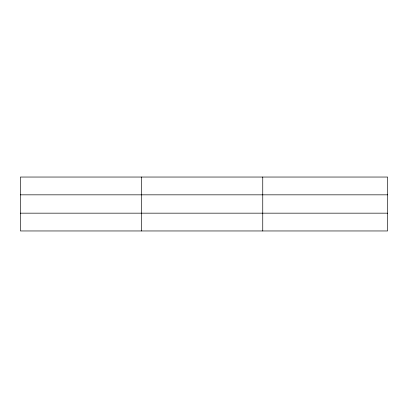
<?xml version="1.0" encoding="UTF-8"?>
<svg xmlns="http://www.w3.org/2000/svg" width="408" height="408" viewBox="0 0 408 408"><rect width="100%" height="100%" fill="white"/><g stroke="black" fill="none" stroke-linecap="round" stroke-linejoin="round"><path stroke-width="0.61" d="M141.576 177.041L141.576 230.959M262.752 177.041L262.752 230.959M387.6 213.165L387.6 230.959L20.4 230.959L20.4 177.041L387.6 177.041L387.6 213.165L20.4 213.165M20.4 194.835L387.6 194.835"/></g></svg>
